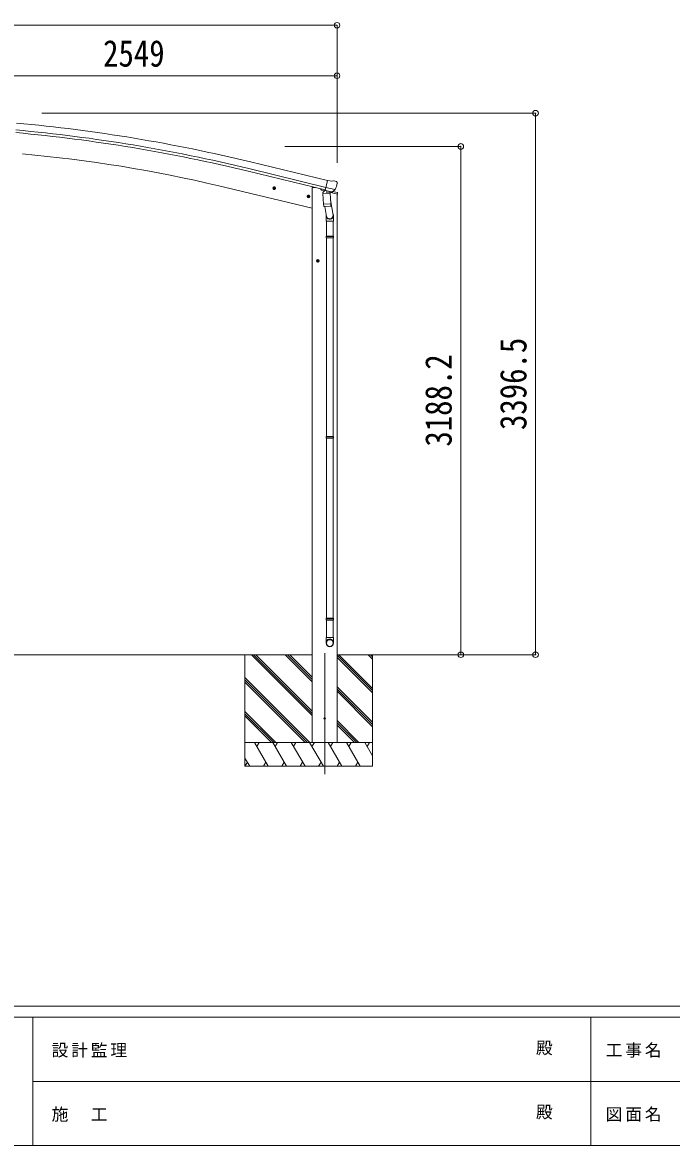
# Model space of a CAD drawing. Units: millimetres at full size. Extents: x -9783 to 33754, y -10064 to 6752.
# Drawn here: x -4034 to 36, y -6828 to 216 of the extents above; entities that cross this region are included whole.
import ezdxf
from ezdxf.enums import TextEntityAlignment as Align

# ---------------------------------------------------------------- set-up
doc = ezdxf.new("R2010")
doc.units = ezdxf.units.MM
doc.header["$LTSCALE"] = 35
doc.header["$PDMODE"] = 32
doc.header["$PDSIZE"] = 35
for name, color, linetype, lineweight in [('0-0_0', 7, 'Continuous', 9), ('0-1_本体', 4, 'Continuous', 9), ('0-2_部品', 7, 'Continuous', 9), ('0-8_PARTS2', 2, 'Continuous', 9), ('0-A_寸法', 6, 'Continuous', 9), ('F-0_240', 7, 'Continuous', 9)]:
    doc.layers.add(name, color=color, linetype=linetype, lineweight=lineweight)
doc.styles.add('ＭＳ ゴシック', font='')
doc.styles.get('ＭＳ ゴシック').set_extended_font_data('MS Gothic')

msp = doc.modelspace()

# ---------------------------------------------------------------- linework, layer by layer
at = {"layer": '0-0_0', "color": 6}
for p, q in [((-816.44, -3749.35), (-816.44, -352.85)), ((-1285.45, -561.15), (-1285.45, -3749.35))]:
    msp.add_line(p, q, dxfattribs=at)
at = {"layer": '0-0_0'}
for p, q in [((-7020.23, -3749.35), (-2217.23, -3749.35)), ((-2216.23, -3749.35), (-7019.23, -3749.35)), ((-2638.48, -3749.35), (-2638.48, -4449.35)), ((-2216.23, -4131.61), (-2598.49, -3749.35)), ((-2216.23, -4117.47), (-2584.35, -3749.35)), ((-2216.23, -4103.33), (-2570.21, -3749.35)), ((-2216.23, -3919.48), (-2386.36, -3749.35)), ((-2216.23, -3905.34), (-2372.22, -3749.35)), ((-2216.23, -3891.2), (-2358.08, -3749.35)), ((-1464.4, -3749.35), (-2060.73, -3749.35)), ((-1838.48, -3974.72), (-2060.73, -3752.48)), ((-1838.48, -3988.87), (-2060.73, -3766.62)), ((-1838.48, -3960.58), (-2049.71, -3749.35)), ((-1838.48, -3776.74), (-1865.86, -3749.35)), ((-1838.48, -3762.59), (-1851.72, -3749.35)), ((-1838.48, -3749.35), (-1838.48, -4449.35)), ((-2232.34, -4299.35), (-2638.48, -3893.21)), ((-2246.48, -4299.35), (-2638.48, -3907.36)), ((-2260.62, -4299.35), (-2638.48, -3921.5)), ((-1838.48, -4172.71), (-2060.73, -3950.46)), ((-1838.48, -4186.85), (-2060.73, -3964.61)), ((-1838.48, -4201), (-2060.73, -3978.75)), ((-2444.47, -4299.35), (-2638.48, -4105.35)), ((-2458.61, -4299.35), (-2638.48, -4119.49)), ((-2472.76, -4299.35), (-2638.48, -4133.63)), ((-1923.97, -4299.35), (-2060.73, -4162.6)), ((-1938.11, -4299.35), (-2060.73, -4176.74)), ((-1952.26, -4299.35), (-2060.73, -4190.88)), ((-2638.48, -4299.35), (-1838.48, -4299.35)), ((-2493.1, -4449.35), (-2579.7, -4299.35)), ((-2564.7, -4325.33), (-2549.7, -4299.35)), ((-2377.63, -4449.35), (-2464.23, -4299.35)), ((-2434.23, -4299.35), (-2449.23, -4325.33)), ((-2262.16, -4449.35), (-2348.76, -4299.35)), ((-2333.76, -4325.33), (-2318.76, -4299.35)), ((-2146.69, -4449.35), (-2233.29, -4299.35)), ((-2218.29, -4325.33), (-2203.29, -4299.35)), ((-2031.22, -4449.35), (-2117.82, -4299.35)), ((-2102.82, -4325.34), (-2087.82, -4299.35)), ((-1915.75, -4449.35), (-2002.35, -4299.35)), ((-1987.35, -4325.34), (-1972.35, -4299.35)), ((-1838.48, -4383.18), (-1886.88, -4299.35)), ((-1871.88, -4325.33), (-1856.88, -4299.35)), ((-2623.57, -4423.37), (-2638.57, -4449.35)), ((-2608.57, -4449.35), (-2638.48, -4397.54)), ((-2508.1, -4423.37), (-2523.1, -4449.35)), ((-2392.63, -4423.37), (-2407.62, -4449.35)), ((-2277.16, -4423.37), (-2292.16, -4449.35)), ((-2161.69, -4423.37), (-2176.69, -4449.35)), ((-2046.22, -4423.37), (-2061.22, -4449.35)), ((-1930.75, -4423.37), (-1945.74, -4449.35)), ((-1838.48, -4449.35), (-2638.48, -4449.35))]:
    msp.add_line(p, q, dxfattribs=at)
at = {"layer": '0-1_本体'}
for p, q in [((-2131.33, -817.73), (-2614.33, -700.22)), ((-2121.25, -775.76), (-2604.13, -658.28)), ((-2135.26, -834.1), (-2618.31, -716.58)), ((-2216.73, -949.35), (-2802.41, -808.75)), ((-2216.73, -819.35), (-2216.73, -4299.35)), ((-2061.23, -859.06), (-2061.23, -4299.35))]:
    msp.add_line(p, q, dxfattribs=at)
msp.add_lwpolyline([(-2216.73, -819.35), (-2196.73, -819.35), (-2163.22, -827.4)], dxfattribs=at)
for centre, radius, start, end in [((-4975.49, -10404.75), 10030.81, 76.32536, 84.82535), ((-4975.49, -10404.75), 9970.81, 76.32536, 84.82535), ((-4975.49, -10404.75), 9987.65, 76.32536, 84.82535), ((-4767.4, -8993.52), 8417.35, 76.5, 84.99999)]:
    msp.add_arc(centre, radius, start, end, dxfattribs=at)
at = {"layer": '0-2_部品'}
for p, q in [((-2094.35, -780.03), (-2120.28, -773.8)), ((-2444.96, -825.54), (-2464.41, -820.87)), ((-2461.98, -821.45), (-2456.82, -816)), ((-2459.85, -828.65), (-2461.98, -821.45)), ((-2457.02, -832.93), (-2452.35, -813.48)), ((-2456.82, -816), (-2449.52, -817.76)), ((-2449.52, -817.76), (-2447.39, -824.95)), ((-2162.72, -827.32), (-2162.72, -830.63)), ((-2140, -840.03), (-2158.89, -835.49)), ((-2136.01, -835.44), (-2149.32, -850.75)), ((-2135.06, -835.37), (-2136.01, -835.44)), ((-2131.98, -837.84), (-2133.51, -837.47)), ((-2095.28, -846.65), (-2131.98, -837.84)), ((-2073.35, -831.65), (-2130.86, -817.84)), ((-2126.03, -839.66), (-2125.01, -854.27)), ((-2092.91, -847.13), (-2100.43, -845.32)), ((-2094.35, -780.03), (-2081.09, -777.33)), ((-2090.2, -846.56), (-2073.82, -832.07)), ((-2086.67, -843.58), (-2060.47, -849.87)), ((-2066.61, -780.52), (-2079.79, -777.35)), ((-2063.51, -782.77), (-2059.66, -789.06)), ((-2059.29, -791.34), (-2059.57, -792.49)), ((-2231.04, -876.89), (-2250.49, -872.22)), ((-2248.06, -872.81), (-2242.9, -867.36)), ((-2245.93, -880), (-2248.06, -872.81)), ((-2243.1, -884.28), (-2238.43, -864.84)), ((-2242.9, -867.36), (-2235.6, -869.12)), ((-2235.6, -869.12), (-2233.47, -876.31)), ((-2150.42, -857.2), (-2104.74, -854.01)), ((-2145.75, -924.04), (-2150.42, -857.2)), ((-2149.32, -850.75), (-2148.88, -857.09)), ((-2097.82, -848.66), (-2123.63, -855.1)), ((-2106.51, -850.83), (-2106.28, -854.12)), ((-2104.74, -854.01), (-2100.06, -920.84)), ((-2101.79, -896.08), (-2085.88, -992.25)), ((-2058.17, -859.67), (-2100.87, -849.42)), ((-2097.11, -846.88), (-2097.06, -847.62)), ((-2093.75, -847.02), (-2095.28, -846.65)), ((-2058.17, -852.78), (-2058.17, -859.67)), ((-2145.75, -924.04), (-2100.06, -920.84)), ((-2145.74, -924.04), (-2144.85, -936.74)), ((-2101.05, -935.45), (-2142.74, -938.36)), ((-2137.31, -937.99), (-2126.58, -1001.57)), ((-2099.2, -933.31), (-2100.07, -920.85)), ((-2099.6, -934.67), (-2099.6, -934.67)), ((-2129.73, -994.75), (-2129.73, -1029.41)), ((-2129.73, -1029.41), (-2083.73, -1029.41)), ((-2127.73, -1029.41), (-2127.73, -1123.41)), ((-2085.73, -1029.41), (-2085.73, -1123.41)), ((-2083.73, -1029.41), (-2083.73, -995.06)), ((-2129.73, -1125.41), (-2128.73, -1123.41)), ((-2129.73, -1125.41), (-2083.73, -1125.41)), ((-2129.73, -1125.41), (-2129.73, -1133.41)), ((-2128.73, -1123.41), (-2084.73, -1123.41)), ((-2083.73, -1125.41), (-2084.73, -1123.41)), ((-2129.73, -1133.41), (-2083.73, -1133.41)), ((-2129.73, -1133.41), (-2128.73, -1135.41)), ((-2128.73, -1135.41), (-2084.73, -1135.41)), ((-2127.73, -1135.41), (-2127.73, -2379.6)), ((-2085.73, -1135.41), (-2085.73, -2379.6)), ((-2192.23, -1279.47), (-2172.23, -1279.47)), ((-2188.73, -1275.72), (-2182.23, -1271.97)), ((-2182.23, -1289.47), (-2182.23, -1269.47)), ((-2182.23, -1271.97), (-2175.73, -1275.72)), ((-2175.73, -1283.23), (-2182.23, -1286.98)), ((-2175.73, -1275.72), (-2175.73, -1283.23)), ((-2129.73, -2381.6), (-2128.73, -2379.6)), ((-2129.73, -2381.6), (-2083.73, -2381.6)), ((-2129.73, -2381.6), (-2129.73, -2389.6)), ((-2129.73, -2389.6), (-2083.73, -2389.6)), ((-2129.73, -2389.6), (-2128.73, -2391.6)), ((-2128.73, -2379.6), (-2084.73, -2379.6)), ((-2128.73, -2391.6), (-2084.73, -2391.6)), ((-2127.73, -2391.6), (-2127.73, -3519.78)), ((-2085.73, -2391.6), (-2085.73, -3519.78)), ((-2083.73, -2381.6), (-2084.73, -2379.6)), ((-2129.73, -3521.78), (-2128.73, -3519.78)), ((-2129.73, -3521.78), (-2083.73, -3521.78)), ((-2129.73, -3521.78), (-2129.73, -3529.78)), ((-2128.73, -3519.78), (-2084.73, -3519.78)), ((-2083.73, -3521.78), (-2084.73, -3519.78)), ((-2129.73, -3529.78), (-2083.73, -3529.78)), ((-2129.73, -3529.78), (-2128.73, -3531.78)), ((-2128.73, -3531.78), (-2084.73, -3531.78)), ((-2127.73, -3531.78), (-2127.73, -3641.79)), ((-2085.73, -3531.78), (-2085.73, -3641.79)), ((-2129.73, -3675.93), (-2129.73, -3641.79)), ((-2129.73, -3641.79), (-2083.73, -3641.79)), ((-2083.73, -3675.93), (-2083.73, -3641.79))]:
    msp.add_line(p, q, dxfattribs=at)
for points in [[(-2125.71, -839.25), (-2135.43, -836.92), (-2120.28, -773.8)], [(-2447.39, -824.95), (-2452.55, -830.4), (-2459.85, -828.65)], [(-2125.71, -839.25), (-2125.48, -839.4), (-2100.71, -845.35), (-2100.43, -845.32)], [(-2073.08, -831.07), (-2073.66, -831.92), (-2073.82, -832.07)], [(-2233.47, -876.31), (-2238.63, -881.76), (-2245.93, -880)], [(-2083.73, -1125.41), (-2083.73, -1133.41), (-2084.73, -1135.41)], [(-2182.23, -1286.98), (-2188.73, -1283.23), (-2188.73, -1275.72)], [(-2083.73, -2381.6), (-2083.73, -2389.6), (-2084.73, -2391.6)], [(-2083.73, -3521.78), (-2083.73, -3529.78), (-2084.73, -3531.78)]]:
    msp.add_lwpolyline(points, dxfattribs=at)
for centre, radius in [((-2454.69, -823.2), 8.5), ((-2454.69, -823.2), 7.7), ((-2454.69, -823.2), 6.5), ((-2240.76, -874.56), 8.5), ((-2240.76, -874.56), 7.7), ((-2240.76, -874.56), 6.5), ((-2182.23, -1279.47), 8.5), ((-2182.23, -1279.47), 7.7), ((-2182.23, -1279.47), 6.5)]:
    msp.add_circle(centre, radius, dxfattribs=at)
at = {"layer": '0-2_部品', "color": 4}
msp.add_circle((-2138.73, -4149.35), 4.5, dxfattribs=at)
at = {"layer": '0-2_部品'}
for centre, radius, start, end in [((-2157.72, -830.63), 5, 180, 256.5), ((-2133.39, -836.99), 0.5, 221.23754, 256.5), ((-2126.63, -839.75), 0.604, 7.79405, 79.40158), ((-2080.49, -780.27), 3, 76.5, 101.5), ((-2256.38, -745.24), 202.4, 334.90875, 346.5), ((-2067.78, -785.38), 5, 31.5, 76.5), ((-2123.98, -854.13), 1.03, 188.03431, 289.96103), ((-2098.06, -847.69), 1, 284, 4), ((-2096.62, -846.84), 0.5, 76.5, 184), ((-2093.63, -846.53), 0.5, 256.5, 291.76246), ((-2061.17, -852.78), 3, 0, 76.5), ((-2142.88, -936.37), 2, 190.53157, 274), ((-2101.18, -933.45), 2, 274, 322.59038), ((-2101.14, -933.48), 1.95, 322.52234, 4.95983), ((-2113.73, -995.06), 30, 0, 2.54858)]:
    msp.add_arc(centre, radius, start, end, dxfattribs=at)
for centre, major_axis, ratio, start_param, end_param in [((-2062.21, -790.63), (1.57, -2.57), 0.99628, 0.7835347, 1.5707963), ((-2092.21, -844.2), (0.73, -2.92), 0.997631, 5.8041905, 5.8929484), ((-2092.24, -844.08), (-2.63, 3.16), 0.650902, 2.1145521, 2.1873627), ((-2092.19, -844.3), (0.73, -2.92), 0.997631, 5.965759, 6.7621801), ((-2106.73, -994.75), (-23, 0), 0.996195, 6.0000678, 10.0103449), ((-2106.73, -994.75), (-21, 0), 0.996195, 0.3319459, 3.3482706), ((-2106.73, -3674.18), (23, 0), 0.996195, 6.2831853, 9.424778), ((-2106.73, -3675.93), (23, 0), 0.996195, 6.2831853, 9.424778), ((-2106.73, -3675.93), (0, -23.43), 0.981806, 4.712389, 7.8539816)]:
    msp.add_ellipse(centre, major_axis=major_axis, ratio=ratio, start_param=start_param, end_param=end_param, dxfattribs=at)
msp.add_ellipse((-2106.73, -3675.93), major_axis=(-21, 0), ratio=0.996195, dxfattribs=at)
at = {"layer": '0-8_PARTS2'}
msp.add_line((-2138.73, -3740.14), (-2138.73, -4499.35), dxfattribs=at)
at = {"layer": '0-A_寸法'}
for p, q in [((-7175.23, 199), (-2061.23, 199)), ((-2061.23, 199), (-2061.23, -117.61)), ((-4610.23, -117.61), (-2061.23, -117.61)), ((-2061.23, -117.61), (-2061.23, -664.28)), ((-816.44, -352.85), (-3911.79, -352.85)), ((-1285.45, -561.15), (-2389.6, -561.15)), ((-1285.45, -3749.35), (-1614.27, -3749.35)), ((-816.44, -3749.35), (-1285.45, -3749.35))]:
    msp.add_line(p, q, dxfattribs=at)
for p in [(-2061.23, 199), (-2061.23, -117.61), (-816.44, -352.85), (-1285.45, -561.15), (-1285.45, -3749.35), (-816.44, -3749.35)]:
    msp.add_point(p, dxfattribs=at)
at = {"layer": 'F-0_240', "color": 5}
for p, q in [((-9783.03, -5953.1), (9396.97, -5953.1)), ((-9783.03, -6023.1), (6285.75, -6023.1)), ((-3969.25, -6023.1), (-3969.25, -6828.1)), ((-469.25, -6023.1), (-469.25, -6828.1)), ((-3969.25, -6425.6), (3205.75, -6425.6)), ((-9783.03, -6828.1), (9396.97, -6828.1))]:
    msp.add_line(p, q, dxfattribs=at)

# ---------------------------------------------------------------- texts
at = {"layer": '0-A_寸法', "color": 7, "style": 'ＭＳ ゴシック', "width": 0.85}
msp.add_text('2549', height=166.8, dxfattribs=at).set_placement((-3528.23, -110.61), align=Align.BOTTOM_LEFT)
for s, p in [('3396.5', (-823.44, -2339.85)), ('3188.2', (-1292.45, -2444))]:
    msp.add_text(s, height=166.8, rotation=90, dxfattribs=at).set_placement(p, align=Align.BOTTOM_LEFT)
at = {"layer": 'F-0_240', "style": 'ＭＳ ゴシック'}
for p in [(-814.24, -6276.85), (-814.24, -6679.35)]:
    msp.add_text('殿', height=76.98, dxfattribs=at).set_placement(p, align=Align.BOTTOM_LEFT)
at = {"layer": 'F-0_240', "char_height": 76.98, "attachment_point": 7, "style": 'ＭＳ ゴシック'}
for s, insert in [('\\T1.17;設計監理', (-3851.04, -6276.85)), ('\\T1.17;工事名', (-376.96, -6276.85)), ('\\T1.17;施\u3000工', (-3851.04, -6679.35)), ('\\T1.17;図面名', (-376.96, -6679.35))]:
    msp.add_mtext(s, dxfattribs=dict(at, insert=insert))

doc.saveas('drawing.dxf')
